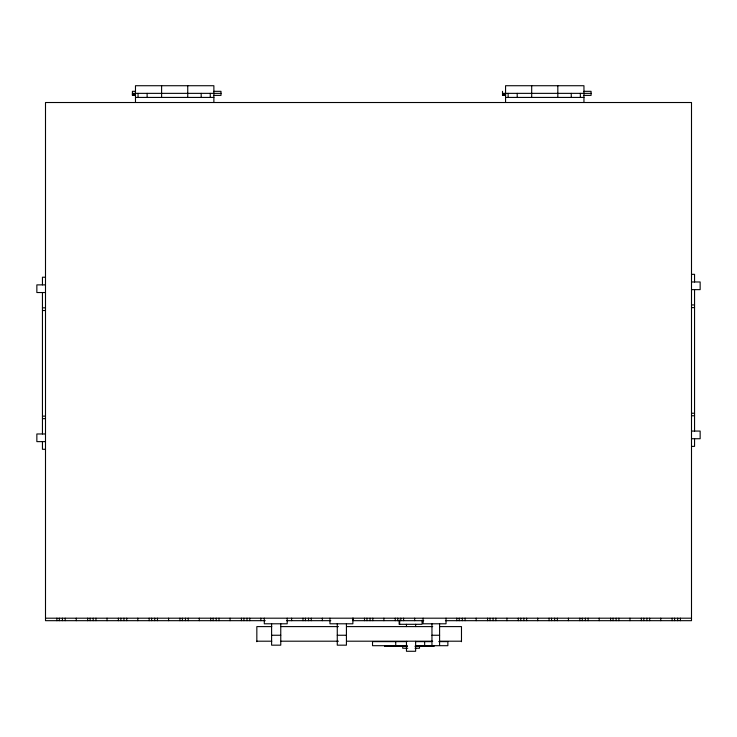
<?xml version="1.0" encoding="UTF-8"?>
<svg xmlns="http://www.w3.org/2000/svg" width="737" height="737" viewBox="0 0 737 737"><rect width="100%" height="100%" fill="white"/><g stroke="black" fill="none" stroke-linecap="round" stroke-linejoin="round"><path stroke-width="1.11" d="M135.479 91.324L132.42 91.324L132.42 95.395L135.479 95.322M213.877 91.324L220.999 91.324L220.999 95.395L213.877 95.395M583.953 91.324L591.083 91.324L591.083 95.395L583.953 95.395M132.42 93.359L220.999 93.359M502.505 93.359L591.083 93.359M132.42 93.885L135.479 93.885M502.505 93.885L505.564 93.885M132.42 94.373L135.479 94.373M502.505 94.373L505.564 94.373M132.42 94.797L135.479 94.797M502.505 94.797L505.564 94.797M132.42 95.119L135.479 95.119M502.505 95.119L505.564 95.119M505.564 95.322L502.505 95.322L502.505 91.324M135.479 97.431L213.877 97.431M505.564 97.431L583.953 97.431M691.499 274.321L694.549 274.321L694.549 281.976M45.501 277.223L42.451 277.223L42.451 284.878M691.499 281.976L700.15 281.976L700.15 289.632L691.499 289.632M45.501 284.878L36.85 284.878L36.85 292.534L45.501 292.534M691.499 304.943L694.549 304.943M691.499 307.624L694.549 307.624M42.451 307.845L45.501 307.845M42.451 310.526L45.501 310.526M691.499 413.236L694.549 413.236M691.499 415.76L694.549 415.76M42.451 416.138L45.501 416.138M42.451 418.662L45.501 418.662M691.499 431.071L700.15 431.071L700.15 438.727L691.499 438.727M45.501 433.973L36.85 433.973L36.85 441.629L45.501 441.629M691.499 446.382L694.549 446.382L694.549 438.727M45.501 449.284L42.451 449.284L42.451 441.629M45.501 618.196L691.499 618.196M265.246 620.674L45.501 620.674L45.501 102.517L691.499 102.517L691.499 620.674L445.406 620.674M286.702 620.674L330.775 620.674M423.72 620.674L353.115 620.674L353.115 618.196M271.778 626.597L256.835 626.597L256.835 641.715M280.972 626.597L338.44 626.597M346.491 626.597L432.693 626.597M439.593 626.597L461.482 626.597L461.482 641.715M271.603 635.248L280.76 635.248M337.27 635.248L346.427 635.248M431.956 635.248L439.593 635.248M256.835 641.199L271.778 641.199M280.972 641.199L338.44 641.199M346.491 641.199L432.693 641.199M439.593 641.199L461.482 641.199M406.852 641.623L372.526 641.623L372.526 645.695L407.137 645.695M415.751 641.623L431.357 641.623M438.755 641.623L447.866 641.623L447.866 645.695L415.447 645.695M402.715 646.211L407.192 646.211M415.032 646.211L419.51 646.211M384.567 646.432L390.61 646.432L390.61 645.695M391.292 646.432L398.044 646.432L398.044 645.695M407.239 646.432L398.21 646.432L398.21 645.695M415.309 646.432L426.631 646.432L426.631 645.695M427.294 646.432L434.047 646.432L434.047 645.695M407.754 648.247L402.715 648.247L402.77 645.695M415.032 648.247L419.51 648.247L419.491 645.695M694.549 289.632L694.549 431.071M680.426 618.196L680.426 620.674M677.653 618.196L677.653 620.674M674.576 618.196L674.576 620.674M672.116 618.196L672.116 620.674M660.739 618.196L660.739 620.674M649.656 618.196L649.656 620.674M646.893 618.196L646.893 620.674M643.816 618.196L643.816 620.674M641.356 618.196L641.356 620.674M629.969 618.196L629.969 620.674M618.896 618.196L618.896 620.674M616.132 618.196L616.132 620.674M613.055 618.196L613.055 620.674M610.595 618.196L610.595 620.674M599.209 618.196L599.209 620.674M588.135 618.196L588.135 620.674M585.371 618.196L585.371 620.674M583.953 102.517L583.953 85.722L505.564 85.722L505.564 102.517M582.294 618.196L582.294 620.674M580.332 93.359L580.332 97.431M579.835 618.196L579.835 620.674M571.258 93.359L571.258 97.431M568.448 618.196L568.448 620.674M557.826 85.722L557.826 97.431M557.375 618.196L557.375 620.674M554.611 618.196L554.611 620.674M551.534 618.196L551.534 620.674M549.074 618.196L549.074 620.674M537.688 618.196L537.688 620.674M531.69 85.722L531.69 97.431M526.614 618.196L526.614 620.674M523.85 618.196L523.85 620.674M520.773 618.196L520.773 620.674M518.304 618.196L518.304 620.674M517.208 93.359L517.208 97.431M508.143 93.359L508.143 97.431M506.927 618.196L506.927 620.674M495.854 618.196L495.854 620.674M493.081 618.196L493.081 620.674M490.004 618.196L490.004 620.674M487.544 618.196L487.544 620.674M476.166 618.196L476.166 620.674M465.093 618.196L465.093 620.674M462.32 618.196L462.32 620.674M459.243 618.196L459.243 620.674M456.783 618.196L456.783 620.674M446.023 618.196L446.023 623.788L423.112 623.788L423.112 618.196M439.593 623.788L439.593 645.17M433.163 645.695L433.163 646.432M432.951 645.695L432.951 646.432M431.956 623.788L431.956 645.17M431.431 645.695L431.431 646.432M429.017 645.695L429.017 646.432M425.894 645.695L425.894 646.432M424.65 641.623L424.65 645.695M423.499 645.695L423.499 646.432M422.946 645.695L422.946 646.432M422.283 645.695L422.283 646.432M422.061 620.232L422.061 624.303L399.15 624.303L399.15 620.232M419.593 645.695L419.593 646.432M419.289 645.695L419.289 646.432M418.607 645.695L418.607 646.432M418.358 645.695L418.487 646.432M417.474 645.695L417.474 646.432M417.262 645.695L417.262 646.432M415.742 645.695L415.742 646.432M415.631 624.303L415.631 626.579M415.631 641.356L415.631 651.278L406.465 651.278L406.465 641.356M414.645 618.196L414.645 620.674M406.529 645.695L406.529 646.432M406.465 624.303L406.465 626.579M405.728 645.695L405.728 646.432M405.313 645.695L405.313 646.432M403.572 618.196L403.572 620.674M402.015 645.695L402.015 646.432M401.214 645.695L401.214 646.432M400.799 618.196L400.799 620.674M400.808 645.695L400.808 646.432M399.638 620.232L399.638 624.303M399.214 645.695L399.214 646.432M398.883 645.695L398.883 646.432M398.339 645.695L398.339 646.432M397.722 618.196L397.722 620.674M397.16 645.695L397.16 646.432M396.948 645.695L396.948 646.432M395.732 641.623L395.732 645.695M395.428 645.695L395.428 646.432M395.262 618.196L395.262 620.674M393.014 645.695L393.014 646.432M389.219 645.695L389.219 646.432M387.137 645.695L387.137 646.432M386.87 645.695L386.87 646.432M386.603 645.695L386.603 646.432M385.884 645.695L385.884 646.432M384.705 645.695L384.705 646.432M383.885 618.196L383.885 620.674M372.802 618.196L372.802 620.674M370.038 618.196L370.038 620.674M366.962 618.196L366.962 620.674M364.502 618.196L364.502 620.674M352.866 618.196L352.866 623.788L329.955 623.788L329.955 618.196M346.427 623.788L346.427 645.17L337.27 645.17L337.27 623.788M322.355 618.196L322.355 620.674M311.281 618.196L311.281 620.674M308.517 618.196L308.517 620.674M305.44 618.196L305.44 620.674M302.981 618.196L302.981 620.674M291.594 618.196L291.594 620.674M287.19 618.196L287.19 623.788L264.288 623.788L264.288 618.196M280.76 623.788L280.76 645.17L271.603 645.17L271.603 623.788M260.834 618.196L260.834 620.674M249.76 618.196L249.76 620.674M246.996 618.196L246.996 620.674M243.919 618.196L243.919 620.674M241.45 618.196L241.45 620.674M230.073 618.196L230.073 620.674M219 618.196L219 620.674M216.227 618.196L216.227 620.674M213.877 102.517L213.877 85.722L135.479 85.722L135.479 102.517M213.15 618.196L213.15 620.674M210.69 618.196L210.69 620.674M210.248 93.359L210.248 97.431M201.183 93.359L201.183 97.431M199.312 618.196L199.312 620.674M188.239 618.196L188.239 620.674M187.742 85.722L187.742 97.431M185.466 618.196L185.466 620.674M182.389 618.196L182.389 620.674M179.929 618.196L179.929 620.674M168.552 618.196L168.552 620.674M161.606 85.722L161.606 97.431M157.478 618.196L157.478 620.674M154.706 618.196L154.706 620.674M151.629 618.196L151.629 620.674M149.169 618.196L149.169 620.674M147.124 93.359L147.124 97.431M138.059 93.359L138.059 97.431M137.791 618.196L137.791 620.674M126.718 618.196L126.718 620.674M123.945 618.196L123.945 620.674M120.868 618.196L120.868 620.674M118.408 618.196L118.408 620.674M107.031 618.196L107.031 620.674M95.957 618.196L95.957 620.674M93.184 618.196L93.184 620.674M90.107 618.196L90.107 620.674M87.648 618.196L87.648 620.674M76.261 618.196L76.261 620.674M65.188 618.196L65.188 620.674M62.424 618.196L62.424 620.674M59.347 618.196L59.347 620.674M56.887 618.196L56.887 620.674M42.451 292.534L42.451 433.973M421.168 646.432L421.168 645.695L421.076 646.432"/></g></svg>
